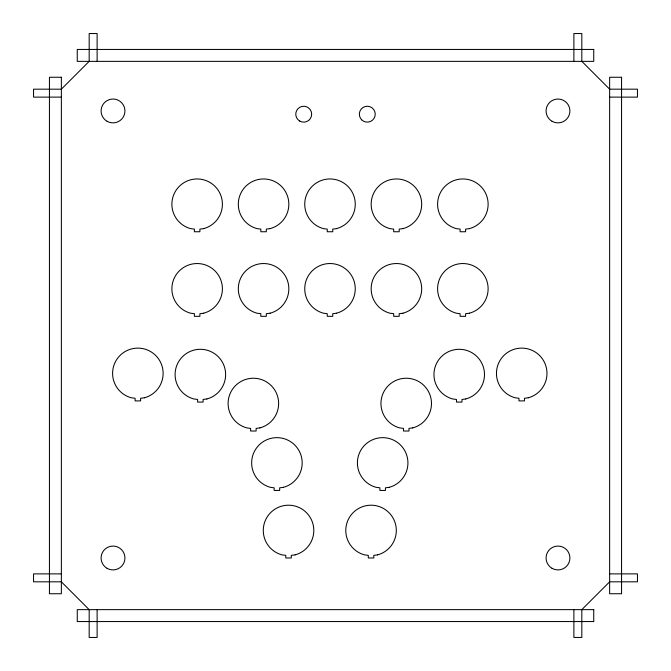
<?xml version="1.0" encoding="UTF-8"?>
<svg xmlns="http://www.w3.org/2000/svg" width="671" height="671" viewBox="0 0 671 671"><rect width="100%" height="100%" fill="white"/><g stroke="black" fill="none" stroke-linecap="round" stroke-linejoin="round"><path stroke-width="1.01" d="M61.363 97.119L33.55 97.119L33.55 89.176L61.363 89.176L89.176 61.363L89.176 33.55L97.119 33.55L97.119 61.363M609.637 97.119L637.45 97.119L637.45 89.176L609.637 89.176L581.824 61.363L581.824 33.55L573.881 33.55L573.881 61.363M61.363 573.881L33.55 573.881L33.55 581.824L61.363 581.824L89.176 609.637L89.176 637.45L97.119 637.45L97.119 609.637M609.637 573.881L637.45 573.881L637.45 581.824L609.637 581.824L581.824 609.637L581.824 637.45L573.881 637.45L573.881 609.637M203.682 228.626L199.899 229.121L199.899 231.747L194.389 231.747L194.389 229.121L190.606 228.626A25.272 25.272 0 0 1 176.448 189.725A25.272 25.272 0 0 1 217.84 189.725A25.272 25.272 0 0 1 203.682 228.626M270.111 228.626L266.328 229.121L266.328 231.747L260.818 231.747L260.818 229.121L257.035 228.626A25.272 25.272 0 0 1 242.877 189.725A25.272 25.272 0 0 1 284.269 189.725A25.272 25.272 0 0 1 270.111 228.626M336.54 228.626L332.757 229.121L332.757 231.747L327.247 231.747L327.247 229.121L323.464 228.626A25.272 25.272 0 0 1 309.306 189.725A25.272 25.272 0 0 1 350.698 189.725A25.272 25.272 0 0 1 336.54 228.626M402.969 228.626L399.186 229.121L399.186 231.747L393.676 231.747L393.676 229.121L389.893 228.626A25.272 25.272 0 0 1 375.735 189.725A25.272 25.272 0 0 1 417.127 189.725A25.272 25.272 0 0 1 402.969 228.626M469.398 228.626L465.615 229.121L465.615 231.747L460.105 231.747L460.105 229.121L456.322 228.626A25.272 25.272 0 0 1 442.164 189.725A25.272 25.272 0 0 1 483.556 189.725A25.272 25.272 0 0 1 469.398 228.626M203.682 313.206L199.899 313.701L199.899 316.326L194.389 316.326L194.389 313.701L190.606 313.206A25.272 25.272 0 0 1 176.448 274.305A25.272 25.272 0 0 1 217.84 274.305A25.272 25.272 0 0 1 203.682 313.206M270.111 313.206L266.328 313.701L266.328 316.326L260.818 316.326L260.818 313.701L257.035 313.206A25.272 25.272 0 0 1 242.877 274.305A25.272 25.272 0 0 1 284.269 274.305A25.272 25.272 0 0 1 270.111 313.206M336.54 313.206L332.757 313.701L332.757 316.326L327.247 316.326L327.247 313.701L323.464 313.206A25.272 25.272 0 0 1 309.306 274.305A25.272 25.272 0 0 1 350.698 274.305A25.272 25.272 0 0 1 336.54 313.206M402.969 313.206L399.186 313.701L399.186 316.326L393.676 316.326L393.676 313.701L389.893 313.206A25.272 25.272 0 0 1 375.735 274.305A25.272 25.272 0 0 1 417.127 274.305A25.272 25.272 0 0 1 402.969 313.206M469.398 313.206L465.615 313.701L465.615 316.326L460.105 316.326L460.105 313.701L456.322 313.206A25.272 25.272 0 0 1 442.164 274.305A25.272 25.272 0 0 1 483.556 274.305A25.272 25.272 0 0 1 469.398 313.206M144.399 397.786L140.616 398.28L140.616 400.897L135.106 400.897L135.106 398.28L131.323 397.786A25.272 25.272 0 0 1 117.157 358.884A25.272 25.272 0 0 1 158.557 358.884A25.272 25.272 0 0 1 144.399 397.786M206.903 398.968L203.112 399.463L203.112 402.08L197.609 402.08L197.609 399.463L193.818 398.968A25.272 25.272 0 0 1 179.66 360.067A25.272 25.272 0 0 1 221.061 360.067A25.272 25.272 0 0 1 206.903 398.968M465.766 398.968L461.975 399.463L461.975 402.08L456.473 402.08L456.473 399.463L452.682 398.968A25.272 25.272 0 0 1 438.524 360.067A25.272 25.272 0 0 1 479.924 360.067A25.272 25.272 0 0 1 465.766 398.968M259.912 427.905L256.121 428.4L256.121 431.017L250.619 431.017L250.619 428.4L246.827 427.905A25.272 25.272 0 0 1 232.669 389.004A25.272 25.272 0 0 1 274.07 389.004A25.272 25.272 0 0 1 259.912 427.905M528.262 397.786L524.479 398.28L524.479 400.897L518.968 400.897L518.968 398.28L515.185 397.786A25.272 25.272 0 0 1 501.027 358.884A25.272 25.272 0 0 1 542.42 358.884A25.272 25.272 0 0 1 528.262 397.786M412.757 427.905L408.966 428.4L408.966 431.017L403.464 431.017L403.464 428.4L399.673 427.905A25.272 25.272 0 0 1 385.515 389.004A25.272 25.272 0 0 1 426.915 389.004A25.272 25.272 0 0 1 412.757 427.905M283.456 487.322L279.664 487.825L279.664 490.442L274.162 490.442L274.162 487.825L270.379 487.322A25.272 25.272 0 0 1 256.213 448.421A25.272 25.272 0 0 1 297.614 448.421A25.272 25.272 0 0 1 283.456 487.322M389.205 487.322L385.422 487.825L385.422 490.442L379.912 490.442L379.912 487.825L376.129 487.322A25.272 25.272 0 0 1 361.971 448.421A25.272 25.272 0 0 1 403.363 448.421A25.272 25.272 0 0 1 389.205 487.322M295.081 554.875L291.289 555.37L291.289 557.987L285.787 557.987L285.787 555.37L281.996 554.875A25.272 25.272 0 0 1 267.838 515.974A25.272 25.272 0 0 1 309.239 515.974A25.272 25.272 0 0 1 295.081 554.875M377.588 554.875L373.797 555.37L373.797 557.987L368.295 557.987L368.295 555.37L364.504 554.875A25.272 25.272 0 0 1 350.346 515.974A25.272 25.272 0 0 1 391.747 515.974A25.272 25.272 0 0 1 377.588 554.875M593.743 49.444L77.257 49.444L77.257 61.363L593.743 61.363L593.743 49.444M61.363 77.257L49.444 77.257L49.444 593.743L61.363 593.743L61.363 77.257M621.556 77.257L609.637 77.257L609.637 593.743L621.556 593.743L621.556 77.257M593.743 609.637L77.257 609.637L77.257 621.556L593.743 621.556L593.743 609.637M107.05 121.275A11.919 11.919 0 0 0 124.932 110.95A11.919 11.919 0 0 0 107.05 100.633A11.919 11.919 0 0 0 107.05 121.275M552.032 121.275A11.919 11.919 0 0 0 569.905 110.95A11.919 11.919 0 0 0 552.032 100.633A11.919 11.919 0 0 0 552.032 121.275M552.032 568.312A11.919 11.919 0 0 0 569.905 557.987A11.919 11.919 0 0 0 552.032 547.67A11.919 11.919 0 0 0 552.032 568.312M107.05 568.312A11.919 11.919 0 0 0 124.932 557.987A11.919 11.919 0 0 0 107.05 547.67A11.919 11.919 0 0 0 107.05 568.312M299.744 121.082A7.943 7.943 0 0 0 311.663 114.196A7.943 7.943 0 0 0 299.744 107.318A7.943 7.943 0 0 0 299.744 121.082M361.669 119.815A7.943 7.943 0 0 0 374.963 116.251A7.943 7.943 0 0 0 365.225 106.521A7.943 7.943 0 0 0 361.669 119.815"/></g></svg>
